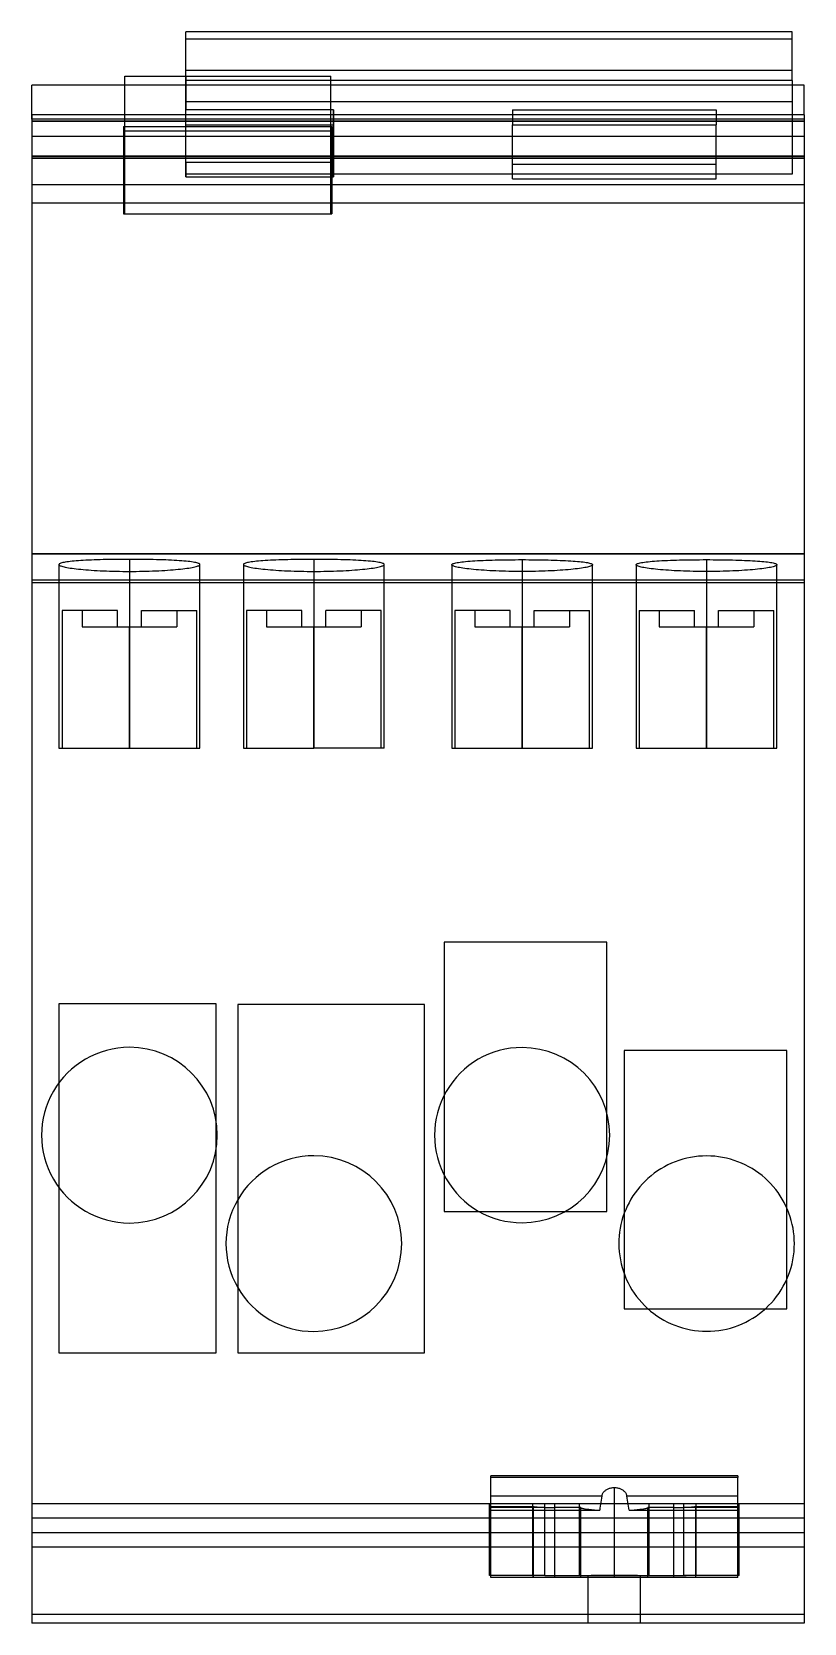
# Model space of a CAD drawing. Header units: millimetres. Extents: x 0 to 35.6, y 0 to 73.4.
import ezdxf

# ---------------------------------------------------------------- set-up
doc = ezdxf.new("R2010")
doc.units = ezdxf.units.MM
doc.layers.add('MAIN-1', color=7, linetype='Continuous')
doc.layers.add('MAIN-2', color=7, linetype='Continuous')

msp = doc.modelspace()

# ---------------------------------------------------------------- linework, layer by layer
at = {"layer": 'MAIN-1'}
for p, q in [((7.104, 73.08), (7.104, 73.413)), ((7.104, 71.374), (7.104, 73.413)), ((35.044, 73.413), (7.104, 73.413)), ((35.044, 71.176), (35.044, 73.413)), ((7.104, 71.639), (7.104, 73.08)), ((4.284, 71.374), (13.784, 71.374)), ((4.284, 68.856), (4.284, 71.374)), ((7.104, 71.374), (7.104, 71.639)), ((13.784, 68.856), (13.784, 71.374)), ((35.044, 71.176), (13.784, 71.176)), ((35.044, 71.176), (35.044, 70.955)), ((0.004, 69.392), (0.004, 70.955)), ((4.284, 70.955), (0.004, 70.955)), ((35.604, 70.955), (13.784, 70.955)), ((35.604, 69.592), (35.604, 70.955)), ((0.004, 69.592), (0.004, 69.592)), ((0.004, 69.592), (0.004, 69.592)), ((0.004, 69.592), (0.004, 69.591)), ((4.284, 69.592), (0.004, 69.592)), ((0.004, 69.591), (0.004, 69.589)), ((0.004, 69.589), (0.004, 69.587)), ((0.004, 69.587), (0.004, 69.585)), ((0.004, 69.585), (0.004, 69.583)), ((0.004, 69.583), (0.004, 69.58)), ((0.004, 69.58), (0.004, 69.576)), ((0.004, 69.576), (0.004, 69.573)), ((0.004, 69.573), (0.004, 69.569)), ((0.004, 69.569), (0.004, 69.564)), ((0.004, 69.564), (0.004, 69.559)), ((0.004, 69.559), (0.004, 69.554)), ((0.004, 69.554), (0.004, 69.549)), ((0.004, 69.549), (0.004, 69.543)), ((0.004, 69.543), (0.004, 69.537)), ((0.004, 69.537), (0.004, 69.531)), ((0.004, 69.531), (0.004, 69.524)), ((0.004, 69.524), (0.004, 69.517)), ((0.004, 69.517), (0.004, 69.51)), ((0.004, 69.51), (0.004, 69.503)), ((0.004, 69.503), (0.004, 69.495)), ((0.004, 69.495), (0.004, 69.487)), ((0.004, 69.487), (0.004, 69.479)), ((0.004, 69.479), (0.004, 69.471)), ((0.004, 69.471), (0.004, 69.463)), ((0.004, 69.463), (0.004, 69.454)), ((0.004, 69.454), (0.004, 69.446)), ((0.004, 69.446), (0.004, 69.437)), ((0.004, 69.437), (0.004, 69.428)), ((0.004, 69.428), (0.004, 69.419)), ((0.004, 69.419), (0.004, 69.41)), ((0.004, 69.41), (0.004, 69.401)), ((0.004, 69.401), (0.004, 69.392)), ((0.004, 69.392), (0.004, 69.292)), ((4.284, 69.392), (0.004, 69.392)), ((0.004, 69.292), (0.004, 69.281)), ((4.284, 69.292), (0.004, 69.292)), ((0.004, 69.281), (0.004, 69.259)), ((0.004, 69.259), (0.004, 69.227)), ((0.004, 69.227), (0.004, 69.184)), ((0.004, 69.184), (0.004, 69.131)), ((0.004, 69.131), (0.004, 69.067)), ((0.004, 69.067), (0.004, 68.993)), ((0.004, 68.993), (0.004, 68.908)), ((4.229, 69.051), (4.229, 69.026)), ((4.229, 69.051), (4.284, 69.051)), ((4.229, 69.026), (4.229, 69.001)), ((4.229, 69.001), (4.229, 68.974)), ((4.229, 68.974), (4.229, 68.946)), ((35.604, 69.592), (13.784, 69.592)), ((35.604, 69.392), (13.784, 69.392)), ((35.604, 69.292), (13.784, 69.292)), ((13.784, 69.051), (13.829, 69.051)), ((13.829, 69.051), (13.829, 69.026)), ((13.829, 69.026), (13.829, 69.001)), ((13.829, 69.001), (13.829, 68.974)), ((13.829, 68.974), (13.829, 68.946)), ((35.604, 69.592), (35.604, 69.592)), ((35.604, 69.592), (35.604, 69.592)), ((35.604, 69.592), (35.604, 69.591)), ((35.604, 69.591), (35.604, 69.589)), ((35.604, 69.589), (35.604, 69.587)), ((35.604, 69.587), (35.604, 69.585)), ((35.604, 69.585), (35.604, 69.583)), ((35.604, 69.583), (35.604, 69.58)), ((35.604, 69.58), (35.604, 69.576)), ((35.604, 69.576), (35.604, 69.573)), ((35.604, 69.573), (35.604, 69.569)), ((35.604, 69.569), (35.604, 69.564)), ((35.604, 69.564), (35.604, 69.559)), ((35.604, 69.559), (35.604, 69.554)), ((35.604, 69.554), (35.604, 69.549)), ((35.604, 69.549), (35.604, 69.543)), ((35.604, 69.543), (35.604, 69.537)), ((35.604, 69.537), (35.604, 69.531)), ((35.604, 69.531), (35.604, 69.524)), ((35.604, 69.524), (35.604, 69.517)), ((35.604, 69.517), (35.604, 69.51)), ((35.604, 69.51), (35.604, 69.503)), ((35.604, 69.503), (35.604, 69.495)), ((35.604, 69.495), (35.604, 69.487)), ((35.604, 69.487), (35.604, 69.479)), ((35.604, 69.479), (35.604, 69.471)), ((35.604, 69.471), (35.604, 69.463)), ((35.604, 69.463), (35.604, 69.454)), ((35.604, 69.454), (35.604, 69.446)), ((35.604, 69.446), (35.604, 69.437)), ((35.604, 69.437), (35.604, 69.428)), ((35.604, 69.428), (35.604, 69.419)), ((35.604, 69.419), (35.604, 69.41)), ((35.604, 69.41), (35.604, 69.401)), ((35.604, 69.401), (35.604, 69.392)), ((35.604, 69.392), (35.604, 69.292)), ((35.604, 69.292), (35.604, 69.281)), ((35.604, 69.281), (35.604, 69.259)), ((35.604, 69.259), (35.604, 69.227)), ((35.604, 69.227), (35.604, 69.184)), ((35.604, 69.184), (35.604, 69.131)), ((35.604, 69.131), (35.604, 69.067)), ((35.604, 69.067), (35.604, 68.993)), ((35.604, 68.993), (35.604, 68.908)), ((0.004, 68.908), (0.004, 68.812)), ((0.004, 68.812), (0.004, 68.706)), ((0.004, 68.706), (0.004, 68.59)), ((0.004, 68.59), (0.004, 68.581)), ((35.604, 68.59), (0.004, 68.59)), ((0.004, 68.581), (0.004, 68.567)), ((0.004, 68.567), (0.004, 68.547)), ((0.004, 68.547), (0.004, 68.522)), ((0.004, 68.522), (0.004, 68.492)), ((0.004, 68.492), (0.004, 68.456)), ((0.004, 68.456), (0.004, 68.416)), ((0.004, 68.416), (0.004, 68.372)), ((0.004, 68.372), (0.004, 68.323)), ((0.004, 68.323), (0.004, 68.269)), ((0.004, 68.269), (0.004, 68.213)), ((4.229, 68.946), (4.229, 68.917)), ((4.229, 68.917), (4.229, 68.887)), ((4.229, 68.887), (4.229, 68.856)), ((4.229, 68.856), (13.829, 68.856)), ((13.829, 68.946), (13.829, 68.917)), ((13.829, 68.917), (13.829, 68.887)), ((13.829, 68.887), (13.829, 68.856)), ((35.604, 68.908), (35.604, 68.812)), ((35.604, 68.812), (35.604, 68.706)), ((35.604, 68.706), (35.604, 68.59)), ((35.604, 68.59), (35.604, 68.581)), ((35.604, 68.581), (35.604, 68.567)), ((35.604, 68.567), (35.604, 68.547)), ((35.604, 68.547), (35.604, 68.522)), ((35.604, 68.522), (35.604, 68.492)), ((35.604, 68.492), (35.604, 68.456)), ((35.604, 68.456), (35.604, 68.416)), ((35.604, 68.416), (35.604, 68.372)), ((35.604, 68.372), (35.604, 68.323)), ((35.604, 68.323), (35.604, 68.269)), ((35.604, 68.269), (35.604, 68.213)), ((0.004, 68.213), (0.004, 68.152)), ((0.004, 68.152), (0.004, 68.089)), ((0.004, 68.089), (0.004, 68.022)), ((0.004, 68.022), (0.004, 67.954)), ((0.004, 67.954), (0.004, 67.883)), ((0.004, 67.883), (0.004, 67.811)), ((0.004, 67.811), (0.004, 67.737)), ((0.004, 67.737), (0.004, 67.663)), ((0.004, 67.663), (0.004, 49.328)), ((35.604, 67.663), (0.004, 67.663)), ((35.604, 68.213), (35.604, 68.152)), ((35.604, 68.152), (35.604, 68.089)), ((35.604, 68.089), (35.604, 68.022)), ((35.604, 68.022), (35.604, 67.954)), ((35.604, 67.954), (35.604, 67.883)), ((35.604, 67.883), (35.604, 67.811)), ((35.604, 67.811), (35.604, 67.737)), ((35.604, 67.737), (35.604, 67.663)), ((35.604, 67.663), (35.604, 49.328)), ((0.004, 49.328), (0.004, 48.016)), ((35.604, 49.328), (0.004, 49.328)), ((35.604, 49.328), (35.604, 48.016)), ((19.361, 48.843), (19.365, 48.857)), ((19.365, 48.83), (19.361, 48.843)), ((19.365, 48.857), (19.377, 48.87)), ((19.376, 48.817), (19.365, 48.83)), ((19.394, 48.804), (19.376, 48.817)), ((19.377, 48.87), (19.396, 48.883)), ((19.42, 48.79), (19.394, 48.804)), ((19.396, 48.883), (19.424, 48.895)), ((19.453, 48.777), (19.42, 48.79)), ((19.424, 48.895), (19.459, 48.908)), ((19.493, 48.763), (19.453, 48.777)), ((19.459, 48.908), (19.501, 48.92)), ((19.54, 48.75), (19.493, 48.763)), ((19.501, 48.92), (19.551, 48.931)), ((19.594, 48.736), (19.54, 48.75)), ((19.551, 48.931), (19.608, 48.942)), ((19.654, 48.723), (19.594, 48.736)), ((19.608, 48.942), (19.673, 48.953)), ((19.721, 48.71), (19.654, 48.723)), ((19.673, 48.953), (19.744, 48.964)), ((19.795, 48.697), (19.721, 48.71)), ((19.744, 48.964), (19.823, 48.974)), ((19.875, 48.684), (19.795, 48.697)), ((19.823, 48.974), (19.908, 48.983)), ((19.962, 48.672), (19.875, 48.684)), ((19.908, 48.983), (20, 48.993)), ((20.055, 48.659), (19.962, 48.672)), ((20, 48.993), (20.098, 49.001)), ((20.153, 48.648), (20.055, 48.659)), ((20.098, 49.001), (20.202, 49.01)), ((20.257, 48.636), (20.153, 48.648)), ((20.202, 49.01), (20.312, 49.018)), ((20.366, 48.625), (20.257, 48.636)), ((20.312, 49.018), (20.427, 49.025)), ((20.48, 48.614), (20.366, 48.625)), ((20.427, 49.025), (20.547, 49.032)), ((20.599, 48.604), (20.48, 48.614)), ((20.547, 49.032), (20.673, 49.038)), ((20.722, 48.595), (20.599, 48.604)), ((20.673, 49.038), (20.803, 49.044)), ((20.85, 48.586), (20.722, 48.595)), ((20.803, 49.044), (20.938, 49.05)), ((20.982, 48.577), (20.85, 48.586)), ((20.938, 49.05), (21.076, 49.055)), ((21.118, 48.569), (20.982, 48.577)), ((21.076, 49.055), (21.219, 49.059)), ((21.257, 48.562), (21.118, 48.569)), ((21.219, 49.059), (21.365, 49.063)), ((21.399, 48.556), (21.257, 48.562)), ((21.365, 49.063), (21.514, 49.067)), ((21.544, 48.55), (21.399, 48.556)), ((21.514, 49.067), (21.665, 49.07)), ((21.692, 48.545), (21.544, 48.55)), ((21.665, 49.07), (21.818, 49.072)), ((21.841, 48.541), (21.692, 48.545)), ((21.818, 49.072), (21.973, 49.075)), ((21.991, 48.537), (21.841, 48.541)), ((21.973, 49.075), (22.129, 49.076)), ((22.143, 48.534), (21.991, 48.537)), ((22.129, 49.076), (22.286, 49.077)), ((22.295, 48.532), (22.143, 48.534)), ((22.286, 49.077), (22.444, 49.078)), ((22.449, 48.531), (22.295, 48.532)), ((22.444, 49.078), (22.604, 49.078)), ((22.604, 48.531), (22.449, 48.531)), ((22.604, 49.078), (22.759, 49.078)), ((22.604, 49.078), (22.604, 48.531)), ((22.759, 48.531), (22.604, 48.531)), ((22.759, 49.078), (22.913, 49.077)), ((22.913, 48.532), (22.759, 48.531)), ((22.913, 49.077), (23.065, 49.076)), ((23.066, 48.534), (22.913, 48.532)), ((23.065, 49.076), (23.216, 49.075)), ((23.217, 48.537), (23.066, 48.534)), ((23.216, 49.075), (23.367, 49.073)), ((23.367, 48.541), (23.217, 48.537)), ((23.367, 49.073), (23.516, 49.07)), ((23.516, 48.545), (23.367, 48.541)), ((23.516, 49.07), (23.663, 49.067)), ((23.664, 48.55), (23.516, 48.545)), ((23.663, 49.067), (23.808, 49.064)), ((23.809, 48.556), (23.664, 48.55)), ((23.808, 49.064), (23.95, 49.06)), ((23.951, 48.562), (23.809, 48.556)), ((23.95, 49.06), (24.09, 49.056)), ((24.09, 48.569), (23.951, 48.562)), ((24.09, 49.056), (24.225, 49.051)), ((24.226, 48.577), (24.09, 48.569)), ((24.225, 49.051), (24.357, 49.046)), ((24.358, 48.586), (24.226, 48.577)), ((24.357, 49.046), (24.485, 49.041)), ((24.486, 48.595), (24.358, 48.586)), ((24.485, 49.041), (24.609, 49.035)), ((24.609, 48.604), (24.486, 48.595)), ((24.609, 49.035), (24.728, 49.028)), ((24.728, 48.614), (24.609, 48.604)), ((24.728, 49.028), (24.842, 49.021)), ((24.842, 48.625), (24.728, 48.614)), ((24.842, 49.021), (24.951, 49.014)), ((24.951, 48.636), (24.842, 48.625)), ((24.951, 49.014), (25.055, 49.006)), ((25.055, 48.647), (24.951, 48.636)), ((25.055, 49.006), (25.153, 48.998)), ((25.153, 48.659), (25.055, 48.647)), ((25.153, 48.998), (25.246, 48.989)), ((25.246, 48.672), (25.153, 48.659)), ((25.246, 48.989), (25.332, 48.98)), ((25.333, 48.684), (25.246, 48.672)), ((25.332, 48.98), (25.413, 48.97)), ((25.413, 48.697), (25.333, 48.684)), ((25.413, 48.97), (25.487, 48.961)), ((25.487, 48.71), (25.413, 48.697)), ((25.487, 48.961), (25.554, 48.95)), ((25.554, 48.723), (25.487, 48.71)), ((25.554, 48.95), (25.615, 48.94)), ((25.615, 48.736), (25.554, 48.723)), ((25.615, 48.94), (25.668, 48.929)), ((25.668, 48.75), (25.615, 48.736)), ((25.668, 48.929), (25.715, 48.917)), ((25.715, 48.763), (25.668, 48.75)), ((25.715, 48.917), (25.755, 48.906)), ((25.755, 48.777), (25.715, 48.763)), ((25.755, 48.906), (25.788, 48.894)), ((25.788, 48.79), (25.755, 48.777)), ((25.788, 48.894), (25.814, 48.881)), ((25.814, 48.804), (25.788, 48.79)), ((25.814, 48.881), (25.832, 48.869)), ((25.832, 48.817), (25.814, 48.804)), ((25.832, 48.869), (25.844, 48.856)), ((25.844, 48.83), (25.832, 48.817)), ((25.844, 48.856), (25.847, 48.843)), ((25.847, 48.843), (25.844, 48.83)), ((27.861, 48.843), (27.865, 48.857)), ((27.865, 48.83), (27.861, 48.843)), ((27.865, 48.857), (27.877, 48.87)), ((27.876, 48.817), (27.865, 48.83)), ((27.894, 48.804), (27.876, 48.817)), ((27.877, 48.87), (27.896, 48.883)), ((27.92, 48.79), (27.894, 48.804)), ((27.896, 48.883), (27.924, 48.895)), ((27.953, 48.777), (27.92, 48.79)), ((27.924, 48.895), (27.959, 48.908)), ((27.993, 48.763), (27.953, 48.777)), ((27.959, 48.908), (28.001, 48.92)), ((28.04, 48.75), (27.993, 48.763)), ((28.001, 48.92), (28.051, 48.931)), ((28.094, 48.736), (28.04, 48.75)), ((28.051, 48.931), (28.108, 48.942)), ((28.154, 48.723), (28.094, 48.736)), ((28.108, 48.942), (28.173, 48.953)), ((28.221, 48.71), (28.154, 48.723)), ((28.173, 48.953), (28.244, 48.964)), ((28.295, 48.697), (28.221, 48.71)), ((28.244, 48.964), (28.323, 48.974)), ((28.375, 48.684), (28.295, 48.697)), ((28.323, 48.974), (28.408, 48.983)), ((28.462, 48.672), (28.375, 48.684)), ((28.408, 48.983), (28.5, 48.993)), ((28.555, 48.659), (28.462, 48.672)), ((28.5, 48.993), (28.598, 49.001)), ((28.653, 48.648), (28.555, 48.659)), ((28.598, 49.001), (28.702, 49.01)), ((28.757, 48.636), (28.653, 48.648)), ((28.702, 49.01), (28.812, 49.018)), ((28.866, 48.625), (28.757, 48.636)), ((28.812, 49.018), (28.927, 49.025)), ((28.98, 48.614), (28.866, 48.625)), ((28.927, 49.025), (29.047, 49.032)), ((29.099, 48.604), (28.98, 48.614)), ((29.047, 49.032), (29.173, 49.038)), ((29.222, 48.595), (29.099, 48.604)), ((29.173, 49.038), (29.303, 49.044)), ((29.35, 48.586), (29.222, 48.595)), ((29.303, 49.044), (29.438, 49.05)), ((29.482, 48.577), (29.35, 48.586)), ((29.438, 49.05), (29.576, 49.055)), ((29.618, 48.569), (29.482, 48.577)), ((29.576, 49.055), (29.719, 49.059)), ((29.757, 48.562), (29.618, 48.569)), ((29.719, 49.059), (29.865, 49.063)), ((29.899, 48.556), (29.757, 48.562)), ((29.865, 49.063), (30.014, 49.067)), ((30.044, 48.55), (29.899, 48.556)), ((30.014, 49.067), (30.165, 49.07)), ((30.192, 48.545), (30.044, 48.55)), ((30.165, 49.07), (30.318, 49.072)), ((30.341, 48.541), (30.192, 48.545)), ((30.318, 49.072), (30.473, 49.075)), ((30.491, 48.537), (30.341, 48.541)), ((30.473, 49.075), (30.629, 49.076)), ((30.643, 48.534), (30.491, 48.537)), ((30.629, 49.076), (30.786, 49.077)), ((30.795, 48.532), (30.643, 48.534)), ((30.786, 49.077), (30.944, 49.078)), ((30.949, 48.531), (30.795, 48.532)), ((30.944, 49.078), (31.104, 49.078)), ((31.104, 48.531), (30.949, 48.531)), ((31.104, 49.078), (31.259, 49.078)), ((31.104, 49.078), (31.104, 48.531)), ((31.259, 48.531), (31.104, 48.531)), ((31.259, 49.078), (31.413, 49.077)), ((31.413, 48.532), (31.259, 48.531)), ((31.413, 49.077), (31.565, 49.076)), ((31.566, 48.534), (31.413, 48.532)), ((31.565, 49.076), (31.716, 49.075)), ((31.717, 48.537), (31.566, 48.534)), ((31.716, 49.075), (31.867, 49.073)), ((31.867, 48.541), (31.717, 48.537)), ((31.867, 49.073), (32.016, 49.07)), ((32.016, 48.545), (31.867, 48.541)), ((32.016, 49.07), (32.163, 49.067)), ((32.164, 48.55), (32.016, 48.545)), ((32.163, 49.067), (32.308, 49.064)), ((32.309, 48.556), (32.164, 48.55)), ((32.308, 49.064), (32.45, 49.06)), ((32.451, 48.562), (32.309, 48.556)), ((32.45, 49.06), (32.59, 49.056)), ((32.59, 48.569), (32.451, 48.562)), ((32.59, 49.056), (32.725, 49.051)), ((32.726, 48.577), (32.59, 48.569)), ((32.725, 49.051), (32.857, 49.046)), ((32.858, 48.586), (32.726, 48.577)), ((32.857, 49.046), (32.985, 49.041)), ((32.986, 48.595), (32.858, 48.586)), ((32.985, 49.041), (33.109, 49.035)), ((33.109, 48.604), (32.986, 48.595)), ((33.109, 49.035), (33.228, 49.028)), ((33.228, 48.614), (33.109, 48.604)), ((33.228, 49.028), (33.342, 49.021)), ((33.342, 48.625), (33.228, 48.614)), ((33.342, 49.021), (33.451, 49.014)), ((33.451, 48.636), (33.342, 48.625)), ((33.451, 49.014), (33.555, 49.006)), ((33.555, 48.647), (33.451, 48.636)), ((33.555, 49.006), (33.653, 48.998)), ((33.653, 48.659), (33.555, 48.647)), ((33.653, 48.998), (33.746, 48.989)), ((33.746, 48.672), (33.653, 48.659)), ((33.746, 48.989), (33.832, 48.98)), ((33.833, 48.684), (33.746, 48.672)), ((33.832, 48.98), (33.913, 48.97)), ((33.913, 48.697), (33.833, 48.684)), ((33.913, 48.97), (33.987, 48.961)), ((33.987, 48.71), (33.913, 48.697)), ((33.987, 48.961), (34.054, 48.95)), ((34.054, 48.723), (33.987, 48.71)), ((34.054, 48.95), (34.115, 48.94)), ((34.115, 48.736), (34.054, 48.723)), ((34.115, 48.94), (34.168, 48.929)), ((34.168, 48.75), (34.115, 48.736)), ((34.168, 48.929), (34.215, 48.917)), ((34.215, 48.763), (34.168, 48.75)), ((34.215, 48.917), (34.255, 48.906)), ((34.255, 48.777), (34.215, 48.763)), ((34.255, 48.906), (34.288, 48.894)), ((34.288, 48.79), (34.255, 48.777)), ((34.288, 48.894), (34.314, 48.881)), ((34.314, 48.804), (34.288, 48.79)), ((34.314, 48.881), (34.332, 48.869)), ((34.332, 48.817), (34.314, 48.804)), ((34.332, 48.869), (34.344, 48.856)), ((34.344, 48.83), (34.332, 48.817)), ((34.344, 48.856), (34.347, 48.843)), ((34.347, 48.843), (34.344, 48.83)), ((0.004, 48.016), (0.004, 0.044)), ((35.604, 48.016), (0.004, 48.016)), ((35.604, 48.016), (35.604, 0.044)), ((1.254, 28.603), (1.254, 12.511)), ((8.504, 28.603), (1.254, 28.603)), ((8.504, 12.511), (8.504, 28.603)), ((9.504, 28.574), (9.504, 12.514)), ((18.104, 28.574), (9.504, 28.574)), ((18.104, 12.514), (18.104, 28.574)), ((28.404, 20.55), (28.274, 20.428)), ((33.935, 20.438), (33.804, 20.56)), ((27.811, 19.886), (27.71, 19.739)), ((27.917, 20.029), (27.811, 19.886)), ((28.03, 20.168), (27.917, 20.029)), ((28.149, 20.301), (28.03, 20.168)), ((28.274, 20.428), (28.149, 20.301)), ((34.06, 20.31), (33.935, 20.438)), ((34.18, 20.176), (34.06, 20.31)), ((34.293, 20.038), (34.18, 20.176)), ((34.401, 19.894), (34.293, 20.038)), ((34.502, 19.746), (34.401, 19.894)), ((27.377, 19.108), (27.312, 18.942)), ((27.45, 19.271), (27.377, 19.108)), ((27.53, 19.431), (27.45, 19.271)), ((27.617, 19.587), (27.53, 19.431)), ((27.71, 19.739), (27.617, 19.587)), ((34.596, 19.594), (34.502, 19.746)), ((34.683, 19.437), (34.596, 19.594)), ((34.763, 19.277), (34.683, 19.437)), ((34.836, 19.114), (34.763, 19.277)), ((34.902, 18.947), (34.836, 19.114)), ((27.16, 18.429), (27.125, 18.254)), ((27.203, 18.603), (27.16, 18.429)), ((27.253, 18.774), (27.203, 18.603)), ((27.312, 18.942), (27.253, 18.774)), ((34.961, 18.778), (34.902, 18.947)), ((35.012, 18.606), (34.961, 18.778)), ((35.055, 18.432), (35.012, 18.606)), ((35.09, 18.257), (35.055, 18.432)), ((27.066, 17.722), (27.062, 17.544)), ((27.077, 17.9), (27.066, 17.722)), ((27.097, 18.078), (27.077, 17.9)), ((27.125, 18.254), (27.097, 18.078)), ((35.118, 18.08), (35.09, 18.257)), ((35.138, 17.902), (35.118, 18.08)), ((35.15, 17.723), (35.138, 17.902)), ((35.154, 17.544), (35.15, 17.723)), ((27.062, 17.544), (27.066, 17.358)), ((27.066, 17.358), (27.079, 17.172)), ((27.079, 17.172), (27.1, 16.986)), ((27.1, 16.986), (27.131, 16.802)), ((35.085, 16.8), (35.115, 16.985)), ((35.115, 16.985), (35.136, 17.171)), ((35.136, 17.171), (35.149, 17.357)), ((35.149, 17.357), (35.154, 17.544)), ((27.131, 16.802), (27.169, 16.619)), ((27.169, 16.619), (27.216, 16.438)), ((27.216, 16.438), (27.271, 16.26)), ((27.271, 16.26), (27.335, 16.084)), ((34.88, 16.082), (34.943, 16.258)), ((34.943, 16.258), (34.999, 16.436)), ((34.999, 16.436), (35.046, 16.617)), ((35.046, 16.617), (35.085, 16.8)), ((27.335, 16.084), (27.406, 15.912)), ((27.406, 15.912), (27.486, 15.743)), ((27.486, 15.743), (27.573, 15.578)), ((27.573, 15.578), (27.667, 15.417)), ((27.667, 15.417), (27.769, 15.261)), ((34.445, 15.257), (34.547, 15.414)), ((34.547, 15.414), (34.642, 15.575)), ((34.642, 15.575), (34.729, 15.74)), ((34.729, 15.74), (34.808, 15.909)), ((34.808, 15.909), (34.88, 16.082)), ((27.769, 15.261), (27.878, 15.109)), ((27.878, 15.109), (27.994, 14.963)), ((27.994, 14.963), (28.117, 14.822)), ((28.117, 14.822), (28.246, 14.688)), ((28.246, 14.688), (28.381, 14.559)), ((33.832, 14.553), (33.967, 14.683)), ((33.967, 14.683), (34.096, 14.818)), ((34.096, 14.818), (34.219, 14.959)), ((34.219, 14.959), (34.335, 15.105)), ((34.335, 15.105), (34.445, 15.257)), ((28.381, 14.559), (28.522, 14.436)), ((28.522, 14.436), (28.668, 14.32)), ((28.668, 14.32), (28.82, 14.211)), ((28.82, 14.211), (28.977, 14.11)), ((28.977, 14.11), (29.138, 14.015)), ((29.138, 14.015), (29.303, 13.928)), ((32.909, 13.922), (33.074, 14.009)), ((33.074, 14.009), (33.236, 14.104)), ((33.236, 14.104), (33.392, 14.206)), ((33.392, 14.206), (33.544, 14.315)), ((33.544, 14.315), (33.691, 14.431)), ((33.691, 14.431), (33.832, 14.553)), ((29.303, 13.928), (29.471, 13.849)), ((29.471, 13.849), (29.644, 13.778)), ((29.644, 13.778), (29.819, 13.715)), ((29.819, 13.715), (29.998, 13.66)), ((29.998, 13.66), (30.179, 13.613)), ((30.179, 13.613), (30.362, 13.574)), ((30.362, 13.574), (30.548, 13.543)), ((30.548, 13.543), (30.734, 13.521)), ((30.734, 13.521), (30.921, 13.508)), ((30.921, 13.508), (31.108, 13.507)), ((31.108, 13.5), (31.294, 13.507)), ((31.294, 13.507), (31.48, 13.519)), ((31.48, 13.519), (31.665, 13.54)), ((31.665, 13.54), (31.849, 13.568)), ((31.849, 13.568), (32.031, 13.606)), ((32.031, 13.606), (32.212, 13.653)), ((32.212, 13.653), (32.39, 13.708)), ((32.39, 13.708), (32.566, 13.771)), ((32.566, 13.771), (32.739, 13.843)), ((32.739, 13.843), (32.909, 13.922)), ((1.254, 12.511), (8.504, 12.511)), ((9.504, 12.514), (18.104, 12.514)), ((21.154, 6.838), (21.154, 6.838)), ((21.154, 6.838), (21.154, 6.838)), ((21.154, 6.838), (21.154, 6.837)), ((21.629, 6.838), (21.154, 6.838)), ((21.154, 6.837), (21.154, 6.837)), ((21.154, 6.837), (21.154, 6.836)), ((21.154, 6.761), (21.154, 6.836)), ((21.154, 6.836), (21.154, 6.836)), ((32.554, 6.836), (21.154, 6.836)), ((32.554, 6.761), (21.154, 6.761)), ((21.154, 2.144), (21.154, 6.761)), ((22.104, 6.838), (21.629, 6.838)), ((22.579, 6.838), (22.104, 6.838)), ((23.054, 6.838), (22.579, 6.838)), ((23.529, 6.838), (23.054, 6.838)), ((24.004, 6.838), (23.529, 6.838)), ((24.479, 6.838), (24.004, 6.838)), ((24.954, 6.838), (24.479, 6.838)), ((25.429, 6.838), (24.954, 6.838)), ((25.904, 6.838), (25.429, 6.838)), ((26.379, 6.838), (25.904, 6.838)), ((26.854, 6.838), (26.379, 6.838)), ((27.329, 6.838), (26.854, 6.838)), ((27.804, 6.838), (27.329, 6.838)), ((28.279, 6.838), (27.804, 6.838)), ((28.754, 6.838), (28.279, 6.838)), ((29.229, 6.838), (28.754, 6.838)), ((29.704, 6.838), (29.229, 6.838)), ((30.179, 6.838), (29.704, 6.838)), ((30.654, 6.838), (30.179, 6.838)), ((31.129, 6.838), (30.654, 6.838)), ((31.604, 6.838), (31.129, 6.838)), ((32.079, 6.838), (31.604, 6.838)), ((32.554, 6.838), (32.079, 6.838)), ((32.554, 6.838), (32.554, 6.838)), ((32.554, 6.838), (32.554, 6.838)), ((32.554, 6.838), (32.554, 6.837)), ((32.554, 6.837), (32.554, 6.837)), ((32.554, 6.837), (32.554, 6.836)), ((32.554, 6.836), (32.554, 6.836)), ((32.554, 6.836), (32.554, 6.761)), ((32.554, 2.144), (32.554, 6.761)), ((32.554, 2.144), (21.154, 2.144)), ((35.604, 0.044), (0.004, 0.044))]:
    msp.add_line(p, q, dxfattribs=at)
for centre, radius, start, end in [((22.604, 22.544), 4.039, 89.99998, 270.00002), ((22.604, 22.544), 4.039, 270.00002, 89.99998), ((31.109, 17.533), 4.053, 89.99998, 131.87351), ((31.109, 17.533), 4.053, 48.32492, 89.99998)]:
    msp.add_arc(centre, radius, start, end, dxfattribs=at)
at = {"layer": 'MAIN-2'}
for p, q in [((35.044, 73.08), (7.104, 73.08)), ((4.284, 71.374), (4.284, 71.374)), ((7.104, 71.639), (35.044, 71.639)), ((7.104, 71.374), (7.104, 71.176)), ((7.104, 66.844), (7.104, 71.374)), ((13.784, 71.176), (7.104, 71.176)), ((7.105, 71.176), (7.105, 70.186)), ((13.784, 71.374), (13.784, 71.374)), ((13.784, 70.955), (4.284, 70.955)), ((35.044, 70.955), (35.044, 70.186)), ((35.044, 70.186), (7.105, 70.186)), ((7.105, 70.186), (7.105, 69.811)), ((13.905, 69.811), (7.105, 69.811)), ((7.105, 69.12), (7.105, 69.811)), ((13.905, 69.811), (13.905, 67.391)), ((13.905, 69.12), (13.905, 69.811)), ((22.154, 69.811), (31.554, 69.811)), ((22.154, 69.811), (22.154, 69.12)), ((31.554, 69.811), (31.554, 69.12)), ((35.044, 70.186), (35.044, 66.844)), ((35.604, 69.392), (0.004, 69.392)), ((35.604, 69.294), (0.004, 69.294)), ((35.604, 69.294), (0.004, 69.294)), ((35.604, 69.285), (0.004, 69.285)), ((35.604, 69.283), (0.004, 69.283)), ((13.784, 69.592), (4.284, 69.592)), ((13.784, 69.392), (4.284, 69.392)), ((13.784, 69.292), (4.284, 69.292)), ((4.284, 69.051), (13.784, 69.051)), ((7.105, 66.726), (7.105, 69.12)), ((7.105, 69.12), (13.905, 69.12)), ((13.905, 66.726), (13.905, 69.12)), ((22.154, 69.12), (31.554, 69.12)), ((22.154, 66.636), (22.154, 69.12)), ((31.554, 66.636), (31.554, 69.12)), ((35.604, 69.592), (35.604, 69.392)), ((4.229, 68.856), (4.229, 65.024)), ((4.284, 65.024), (4.284, 68.856)), ((13.784, 65.024), (13.784, 68.856)), ((13.829, 68.856), (13.829, 65.024)), ((35.604, 67.675), (0.004, 67.675)), ((35.604, 67.645), (0.004, 67.645)), ((0.004, 67.587), (35.604, 67.587)), ((35.044, 66.844), (7.104, 66.844)), ((13.905, 67.391), (7.105, 67.392)), ((7.105, 67.392), (7.105, 66.844)), ((7.105, 67.392), (7.105, 66.726)), ((13.905, 67.391), (13.905, 66.726)), ((22.154, 67.305), (31.554, 67.305)), ((0.004, 66.38), (35.604, 66.38)), ((7.105, 66.726), (13.905, 66.726)), ((22.154, 66.636), (31.554, 66.636)), ((35.604, 65.512), (0.004, 65.512)), ((4.229, 65.024), (13.829, 65.024)), ((4.229, 65.024), (4.229, 65.024)), ((4.284, 65.024), (4.284, 65.024)), ((13.784, 65.024), (13.784, 65.024)), ((13.829, 65.024), (13.829, 65.024)), ((0.004, 49.344), (0.004, 49.344)), ((35.604, 49.344), (0.004, 49.344)), ((35.604, 49.344), (35.604, 49.344)), ((1.258, 48.867), (1.254, 48.854)), ((1.254, 48.854), (1.258, 48.841)), ((1.254, 48.854), (1.254, 40.386)), ((1.269, 48.88), (1.258, 48.867)), ((1.258, 48.841), (1.269, 48.827)), ((1.287, 48.892), (1.269, 48.88)), ((1.269, 48.827), (1.287, 48.814)), ((1.313, 48.905), (1.287, 48.892)), ((1.287, 48.814), (1.313, 48.8)), ((1.346, 48.917), (1.313, 48.905)), ((1.313, 48.8), (1.346, 48.786)), ((1.386, 48.929), (1.346, 48.917)), ((1.346, 48.786), (1.386, 48.772)), ((1.433, 48.94), (1.386, 48.929)), ((1.386, 48.772), (1.433, 48.759)), ((1.487, 48.952), (1.433, 48.94)), ((1.433, 48.759), (1.487, 48.745)), ((1.548, 48.962), (1.487, 48.952)), ((1.487, 48.745), (1.548, 48.732)), ((1.615, 48.973), (1.548, 48.962)), ((1.548, 48.732), (1.615, 48.718)), ((1.689, 48.983), (1.615, 48.973)), ((1.615, 48.718), (1.689, 48.705)), ((1.77, 48.992), (1.689, 48.983)), ((1.689, 48.705), (1.77, 48.692)), ((1.857, 49.002), (1.77, 48.992)), ((1.77, 48.692), (1.857, 48.679)), ((1.95, 49.01), (1.857, 49.002)), ((1.857, 48.679), (1.95, 48.667)), ((2.048, 49.019), (1.95, 49.01)), ((1.95, 48.667), (2.048, 48.655)), ((2.152, 49.027), (2.048, 49.019)), ((2.048, 48.655), (2.152, 48.643)), ((2.262, 49.034), (2.152, 49.027)), ((2.152, 48.643), (2.261, 48.632)), ((2.261, 48.632), (2.375, 48.621)), ((2.376, 49.041), (2.262, 49.034)), ((2.375, 48.621), (2.495, 48.611)), ((2.495, 49.048), (2.376, 49.041)), ((2.619, 49.054), (2.495, 49.048)), ((2.495, 48.611), (2.618, 48.601)), ((2.618, 48.601), (2.746, 48.592)), ((2.747, 49.059), (2.619, 49.054)), ((2.746, 48.592), (2.879, 48.584)), ((2.879, 49.065), (2.747, 49.059)), ((3.015, 49.069), (2.879, 49.065)), ((2.879, 48.584), (3.015, 48.576)), ((3.155, 49.074), (3.015, 49.069)), ((3.015, 48.576), (3.154, 48.568)), ((3.154, 48.568), (3.297, 48.562)), ((3.298, 49.078), (3.155, 49.074)), ((3.297, 48.562), (3.442, 48.556)), ((3.443, 49.081), (3.298, 49.078)), ((3.442, 48.556), (3.59, 48.551)), ((3.591, 49.084), (3.443, 49.081)), ((3.59, 48.551), (3.739, 48.547)), ((3.74, 49.086), (3.591, 49.084)), ((3.739, 48.547), (3.89, 48.543)), ((3.89, 49.088), (3.74, 49.086)), ((4.042, 49.09), (3.89, 49.088)), ((3.89, 48.543), (4.041, 48.54)), ((4.041, 48.54), (4.194, 48.538)), ((4.195, 49.091), (4.042, 49.09)), ((4.194, 48.538), (4.348, 48.537)), ((4.349, 49.092), (4.195, 49.091)), ((4.348, 48.537), (4.504, 48.537)), ((4.504, 49.092), (4.349, 49.092)), ((4.664, 49.092), (4.504, 49.092)), ((4.504, 49.092), (4.504, 40.386)), ((4.504, 48.537), (4.66, 48.537)), ((4.504, 48.537), (4.504, 40.386)), ((4.66, 48.537), (4.814, 48.538)), ((4.823, 49.091), (4.664, 49.092)), ((4.814, 48.538), (4.967, 48.54)), ((4.981, 49.09), (4.823, 49.091)), ((4.967, 48.54), (5.118, 48.543)), ((5.137, 49.088), (4.981, 49.09)), ((5.118, 48.543), (5.269, 48.547)), ((5.292, 49.086), (5.137, 49.088)), ((5.269, 48.547), (5.418, 48.551)), ((5.445, 49.083), (5.292, 49.086)), ((5.418, 48.551), (5.566, 48.556)), ((5.597, 49.08), (5.445, 49.083)), ((5.566, 48.556), (5.712, 48.562)), ((5.746, 49.077), (5.597, 49.08)), ((5.712, 48.562), (5.854, 48.568)), ((5.892, 49.073), (5.746, 49.077)), ((5.854, 48.568), (5.994, 48.576)), ((6.035, 49.068), (5.892, 49.073)), ((5.994, 48.576), (6.13, 48.584)), ((6.174, 49.063), (6.035, 49.068)), ((6.13, 48.584), (6.262, 48.592)), ((6.309, 49.057), (6.174, 49.063)), ((6.262, 48.592), (6.39, 48.601)), ((6.44, 49.051), (6.309, 49.057)), ((6.39, 48.601), (6.514, 48.611)), ((6.565, 49.045), (6.44, 49.051)), ((6.514, 48.611), (6.633, 48.621)), ((6.686, 49.038), (6.565, 49.045)), ((6.633, 48.621), (6.747, 48.632)), ((6.801, 49.03), (6.686, 49.038)), ((6.747, 48.632), (6.857, 48.643)), ((6.911, 49.022), (6.801, 49.03)), ((6.857, 48.643), (6.961, 48.655)), ((7.015, 49.014), (6.911, 49.022)), ((6.961, 48.655), (7.059, 48.667)), ((7.114, 49.005), (7.015, 49.014)), ((7.059, 48.667), (7.152, 48.679)), ((7.206, 48.996), (7.114, 49.005)), ((7.152, 48.679), (7.239, 48.692)), ((7.292, 48.986), (7.206, 48.996)), ((7.239, 48.692), (7.319, 48.705)), ((7.37, 48.976), (7.292, 48.986)), ((7.319, 48.705), (7.393, 48.718)), ((7.442, 48.965), (7.37, 48.976)), ((7.393, 48.718), (7.461, 48.732)), ((7.506, 48.954), (7.442, 48.965)), ((7.461, 48.732), (7.521, 48.745)), ((7.564, 48.943), (7.506, 48.954)), ((7.521, 48.745), (7.575, 48.759)), ((7.614, 48.931), (7.564, 48.943)), ((7.575, 48.759), (7.622, 48.772)), ((7.656, 48.919), (7.614, 48.931)), ((7.622, 48.772), (7.662, 48.786)), ((7.691, 48.906), (7.656, 48.919)), ((7.662, 48.786), (7.695, 48.8)), ((7.719, 48.894), (7.691, 48.906)), ((7.695, 48.8), (7.721, 48.813)), ((7.738, 48.881), (7.719, 48.894)), ((7.721, 48.813), (7.739, 48.827)), ((7.75, 48.867), (7.738, 48.881)), ((7.739, 48.827), (7.75, 48.84)), ((7.754, 48.854), (7.75, 48.867)), ((7.75, 48.84), (7.754, 48.854)), ((7.754, 40.386), (7.754, 48.854)), ((9.765, 48.867), (9.761, 48.854)), ((9.761, 48.854), (9.765, 48.841)), ((9.761, 48.854), (9.761, 40.386)), ((9.776, 48.88), (9.765, 48.867)), ((9.765, 48.841), (9.776, 48.827)), ((9.794, 48.892), (9.776, 48.88)), ((9.776, 48.827), (9.794, 48.814)), ((9.82, 48.905), (9.794, 48.892)), ((9.794, 48.814), (9.82, 48.8)), ((9.853, 48.917), (9.82, 48.905)), ((9.82, 48.8), (9.853, 48.786)), ((9.893, 48.929), (9.853, 48.917)), ((9.853, 48.786), (9.893, 48.773)), ((9.94, 48.94), (9.893, 48.929)), ((9.893, 48.773), (9.94, 48.759)), ((9.994, 48.951), (9.94, 48.94)), ((9.94, 48.759), (9.994, 48.745)), ((10.054, 48.962), (9.994, 48.951)), ((9.994, 48.745), (10.054, 48.732)), ((10.121, 48.972), (10.054, 48.962)), ((10.054, 48.732), (10.121, 48.719)), ((10.195, 48.982), (10.121, 48.972)), ((10.121, 48.719), (10.195, 48.705)), ((10.276, 48.992), (10.195, 48.982)), ((10.195, 48.705), (10.276, 48.693)), ((10.362, 49.001), (10.276, 48.992)), ((10.276, 48.693), (10.362, 48.68)), ((10.455, 49.01), (10.362, 49.001)), ((10.362, 48.68), (10.455, 48.667)), ((10.554, 49.018), (10.455, 49.01)), ((10.455, 48.667), (10.553, 48.655)), ((10.553, 48.655), (10.657, 48.644)), ((10.657, 49.026), (10.554, 49.018)), ((10.766, 49.034), (10.657, 49.026)), ((10.657, 48.644), (10.766, 48.633)), ((10.88, 49.041), (10.766, 49.034)), ((10.766, 48.633), (10.88, 48.622)), ((10.999, 49.047), (10.88, 49.041)), ((10.88, 48.622), (10.999, 48.612)), ((11.123, 49.053), (10.999, 49.047)), ((10.999, 48.612), (11.122, 48.602)), ((11.122, 48.602), (11.25, 48.593)), ((11.251, 49.059), (11.123, 49.053)), ((11.25, 48.593), (11.382, 48.584)), ((11.383, 49.064), (11.251, 49.059)), ((11.382, 48.584), (11.518, 48.576)), ((11.519, 49.069), (11.383, 49.064)), ((11.518, 48.576), (11.657, 48.569)), ((11.658, 49.073), (11.519, 49.069)), ((11.657, 48.569), (11.8, 48.563)), ((11.8, 49.077), (11.658, 49.073)), ((11.945, 49.081), (11.8, 49.077)), ((11.8, 48.563), (11.945, 48.557)), ((12.093, 49.083), (11.945, 49.081)), ((11.945, 48.557), (12.092, 48.552)), ((12.092, 48.552), (12.241, 48.547)), ((12.242, 49.086), (12.093, 49.083)), ((12.241, 48.547), (12.391, 48.544)), ((12.392, 49.088), (12.242, 49.086)), ((12.391, 48.544), (12.542, 48.541)), ((12.543, 49.09), (12.392, 49.088)), ((12.542, 48.541), (12.695, 48.539)), ((12.695, 49.091), (12.543, 49.09)), ((12.849, 49.091), (12.695, 49.091)), ((12.695, 48.539), (12.849, 48.538)), ((13.004, 49.092), (12.849, 49.091)), ((12.849, 48.538), (13.004, 48.537)), ((13.164, 49.091), (13.004, 49.092)), ((13.004, 49.092), (13.004, 40.386)), ((13.004, 48.537), (13.159, 48.538)), ((13.004, 48.537), (13.004, 40.386)), ((13.159, 48.538), (13.313, 48.539)), ((13.323, 49.091), (13.164, 49.091)), ((13.313, 48.539), (13.466, 48.541)), ((13.48, 49.089), (13.323, 49.091)), ((13.466, 48.541), (13.617, 48.544)), ((13.635, 49.088), (13.48, 49.089)), ((13.617, 48.544), (13.767, 48.547)), ((13.79, 49.086), (13.635, 49.088)), ((13.767, 48.547), (13.916, 48.552)), ((13.943, 49.083), (13.79, 49.086)), ((13.916, 48.552), (14.064, 48.557)), ((14.094, 49.08), (13.943, 49.083)), ((14.064, 48.557), (14.209, 48.563)), ((14.243, 49.076), (14.094, 49.08)), ((14.209, 48.563), (14.351, 48.569)), ((14.389, 49.072), (14.243, 49.076)), ((14.351, 48.569), (14.491, 48.576)), ((14.532, 49.068), (14.389, 49.072)), ((14.491, 48.576), (14.626, 48.584)), ((14.671, 49.063), (14.532, 49.068)), ((14.626, 48.584), (14.758, 48.593)), ((14.805, 49.057), (14.671, 49.063)), ((14.758, 48.593), (14.886, 48.602)), ((14.935, 49.051), (14.805, 49.057)), ((14.886, 48.602), (15.01, 48.612)), ((15.061, 49.044), (14.935, 49.051)), ((15.01, 48.612), (15.129, 48.622)), ((15.181, 49.038), (15.061, 49.044)), ((15.129, 48.622), (15.243, 48.633)), ((15.296, 49.03), (15.181, 49.038)), ((15.243, 48.633), (15.352, 48.644)), ((15.406, 49.022), (15.296, 49.03)), ((15.352, 48.644), (15.455, 48.655)), ((15.51, 49.014), (15.406, 49.022)), ((15.455, 48.655), (15.554, 48.668)), ((15.608, 49.005), (15.51, 49.014)), ((15.554, 48.668), (15.646, 48.68)), ((15.7, 48.996), (15.608, 49.005)), ((15.646, 48.68), (15.733, 48.693)), ((15.786, 48.986), (15.7, 48.996)), ((15.733, 48.693), (15.813, 48.705)), ((15.864, 48.976), (15.786, 48.986)), ((15.813, 48.705), (15.887, 48.719)), ((15.936, 48.965), (15.864, 48.976)), ((15.887, 48.719), (15.954, 48.732)), ((16, 48.954), (15.936, 48.965)), ((15.954, 48.732), (16.015, 48.745)), ((16.057, 48.943), (16, 48.954)), ((16.015, 48.745), (16.068, 48.759)), ((16.107, 48.931), (16.057, 48.943)), ((16.068, 48.759), (16.115, 48.773)), ((16.15, 48.919), (16.107, 48.931)), ((16.115, 48.773), (16.155, 48.786)), ((16.185, 48.906), (16.15, 48.919)), ((16.155, 48.786), (16.188, 48.8)), ((16.212, 48.894), (16.185, 48.906)), ((16.188, 48.8), (16.214, 48.814)), ((16.232, 48.88), (16.212, 48.894)), ((16.214, 48.814), (16.232, 48.827)), ((16.243, 48.867), (16.232, 48.88)), ((16.232, 48.827), (16.244, 48.841)), ((16.247, 48.854), (16.243, 48.867)), ((16.244, 48.841), (16.247, 48.854)), ((16.247, 40.386), (16.247, 48.854)), ((19.361, 48.843), (19.361, 40.386)), ((22.604, 48.531), (22.604, 40.386)), ((22.604, 48.531), (22.604, 40.386)), ((25.847, 40.386), (25.847, 48.843)), ((27.861, 48.843), (27.861, 40.386)), ((31.104, 48.531), (31.104, 40.386)), ((31.104, 48.531), (31.104, 40.386)), ((34.347, 40.386), (34.347, 48.843)), ((35.604, 48.135), (0.004, 48.135)), ((35.604, 48.016), (0.004, 48.016)), ((3.954, 46.736), (1.404, 46.736)), ((1.404, 46.736), (1.404, 40.386)), ((2.322, 46.736), (2.322, 46.736)), ((2.322, 46.736), (2.322, 45.974)), ((3.954, 45.974), (3.954, 46.736)), ((3.954, 46.736), (3.954, 46.736)), ((3.954, 46.736), (3.954, 46.736)), ((5.054, 46.736), (7.604, 46.736)), ((5.054, 45.974), (5.054, 46.736)), ((5.054, 46.736), (5.054, 46.736)), ((5.054, 46.736), (5.054, 46.736)), ((6.686, 46.736), (6.686, 46.736)), ((6.686, 46.736), (6.686, 45.974)), ((7.604, 40.386), (7.604, 46.736)), ((12.454, 46.736), (9.904, 46.736)), ((9.904, 46.736), (9.904, 40.386)), ((10.822, 46.736), (10.822, 46.736)), ((10.822, 46.736), (10.822, 45.974)), ((12.454, 46.736), (12.454, 46.736)), ((12.454, 46.736), (12.454, 46.736)), ((12.454, 45.974), (12.454, 46.736)), ((13.554, 46.736), (13.554, 46.736)), ((16.104, 46.736), (13.554, 46.736)), ((13.554, 46.736), (13.554, 46.736)), ((13.554, 45.974), (13.554, 46.736)), ((15.186, 46.736), (15.186, 46.736)), ((15.186, 46.736), (15.186, 45.974)), ((16.104, 40.386), (16.104, 46.736)), ((22.054, 46.736), (19.503, 46.736)), ((19.503, 46.736), (19.503, 40.386)), ((20.422, 46.736), (20.422, 46.736)), ((20.422, 46.736), (20.422, 45.974)), ((22.054, 46.736), (22.054, 46.736)), ((22.054, 46.736), (22.054, 46.736)), ((22.054, 45.974), (22.054, 46.736)), ((23.154, 46.736), (23.154, 46.736)), ((23.154, 46.736), (25.704, 46.736)), ((23.154, 46.736), (23.154, 46.736)), ((23.154, 45.974), (23.154, 46.736)), ((24.786, 46.736), (24.786, 46.736)), ((24.786, 46.736), (24.786, 45.974)), ((25.704, 40.386), (25.704, 46.736)), ((28.004, 46.736), (30.554, 46.736)), ((28.004, 46.736), (28.004, 40.386)), ((28.922, 46.736), (28.922, 46.736)), ((28.922, 46.736), (28.922, 45.974)), ((30.554, 46.736), (30.554, 46.736)), ((30.554, 46.736), (30.554, 46.736)), ((30.554, 45.974), (30.554, 46.736)), ((31.654, 46.736), (31.654, 46.736)), ((31.654, 46.736), (34.205, 46.736)), ((31.654, 46.736), (31.654, 46.736)), ((31.654, 45.974), (31.654, 46.736)), ((33.286, 46.736), (33.286, 46.736)), ((33.286, 46.736), (33.286, 45.974)), ((34.205, 40.386), (34.205, 46.736)), ((2.322, 45.974), (2.322, 45.974)), ((2.322, 45.974), (3.954, 45.974)), ((3.954, 45.974), (4.504, 45.974)), ((3.954, 45.974), (3.954, 45.974)), ((3.954, 45.974), (3.954, 45.974)), ((4.504, 40.386), (4.504, 45.974)), ((4.504, 40.386), (4.504, 45.974)), ((4.504, 45.974), (5.054, 45.974)), ((5.054, 45.974), (5.054, 45.974)), ((5.054, 45.974), (6.686, 45.974)), ((5.054, 45.974), (5.054, 45.974)), ((6.686, 45.974), (6.686, 45.974)), ((10.822, 45.974), (10.822, 45.974)), ((10.822, 45.974), (12.454, 45.974)), ((12.454, 45.974), (12.454, 45.974)), ((12.454, 45.974), (12.454, 45.974)), ((12.454, 45.974), (13.004, 45.974)), ((13.004, 45.974), (13.554, 45.974)), ((13.004, 40.386), (13.004, 45.974)), ((13.004, 40.386), (13.004, 45.974)), ((13.554, 45.974), (13.554, 45.974)), ((13.554, 45.974), (15.186, 45.974)), ((13.554, 45.974), (13.554, 45.974)), ((15.186, 45.974), (15.186, 45.974)), ((20.422, 45.974), (20.422, 45.974)), ((20.422, 45.974), (22.054, 45.974)), ((22.054, 45.974), (22.054, 45.974)), ((22.054, 45.974), (22.054, 45.974)), ((22.054, 45.974), (22.604, 45.974)), ((22.604, 45.974), (23.154, 45.974)), ((22.604, 40.386), (22.604, 45.974)), ((22.604, 40.386), (22.604, 45.974)), ((23.154, 45.974), (23.154, 45.974)), ((23.154, 45.974), (24.786, 45.974)), ((23.154, 45.974), (23.154, 45.974)), ((24.786, 45.974), (24.786, 45.974)), ((28.922, 45.974), (28.922, 45.974)), ((28.922, 45.974), (30.554, 45.974)), ((30.554, 45.974), (30.554, 45.974)), ((30.554, 45.974), (30.554, 45.974)), ((30.554, 45.974), (31.104, 45.974)), ((31.104, 45.974), (31.654, 45.974)), ((31.104, 40.386), (31.104, 45.974)), ((31.104, 40.386), (31.104, 45.974)), ((31.654, 45.974), (31.654, 45.974)), ((31.654, 45.974), (33.286, 45.974)), ((31.654, 45.974), (31.654, 45.974)), ((33.286, 45.974), (33.286, 45.974)), ((1.254, 40.386), (4.504, 40.386)), ((4.504, 40.386), (7.754, 40.386)), ((9.761, 40.386), (13.004, 40.386)), ((16.247, 40.386), (13.004, 40.386)), ((19.361, 40.386), (22.604, 40.386)), ((22.604, 40.386), (25.847, 40.386)), ((27.861, 40.386), (31.104, 40.386)), ((31.104, 40.386), (34.347, 40.386)), ((26.514, 31.444), (19.004, 31.444)), ((19.004, 31.444), (19.004, 19.027)), ((19.004, 31.444), (19.004, 31.444)), ((26.514, 19.027), (26.514, 31.444)), ((26.514, 31.444), (26.514, 31.444)), ((1.254, 28.603), (1.254, 28.603)), ((8.504, 28.603), (8.504, 28.603)), ((9.504, 28.574), (9.504, 28.574)), ((18.104, 28.574), (18.104, 28.574)), ((4.504, 26.594), (4.504, 26.594)), ((22.604, 26.583), (22.604, 26.583)), ((34.804, 26.444), (27.304, 26.444)), ((27.304, 26.444), (27.304, 14.544)), ((27.304, 26.444), (27.304, 26.444)), ((34.804, 14.544), (34.804, 26.444)), ((34.804, 26.444), (34.804, 26.444)), ((13.004, 21.594), (13.004, 21.594)), ((31.109, 21.585), (31.109, 21.585)), ((28.404, 20.55), (28.404, 20.55)), ((33.804, 20.56), (33.804, 20.56)), ((4.504, 18.494), (4.504, 18.494)), ((19.004, 19.027), (26.514, 19.027)), ((19.004, 19.027), (19.004, 19.027)), ((22.604, 18.505), (22.604, 18.505)), ((26.514, 19.027), (26.514, 19.027)), ((27.062, 17.544), (27.062, 17.544)), ((35.154, 17.544), (35.154, 17.544)), ((27.304, 14.544), (34.804, 14.544)), ((27.304, 14.544), (27.304, 14.544)), ((34.804, 14.544), (34.804, 14.544)), ((13.004, 13.494), (13.004, 13.494)), ((31.108, 13.503), (31.108, 13.503)), ((1.254, 12.511), (1.254, 12.511)), ((8.504, 12.511), (8.504, 12.511)), ((9.504, 12.514), (9.504, 12.514)), ((18.104, 12.514), (18.104, 12.514)), ((21.154, 5.908), (26.282, 5.908)), ((26.282, 5.908), (26.266, 5.814)), ((26.282, 5.908), (26.288, 5.935)), ((26.288, 5.935), (26.295, 5.962)), ((26.295, 5.962), (26.305, 5.988)), ((26.305, 5.988), (26.316, 6.014)), ((26.316, 6.014), (26.329, 6.039)), ((26.329, 6.039), (26.344, 6.063)), ((26.344, 6.063), (26.361, 6.087)), ((26.361, 6.087), (26.38, 6.11)), ((26.38, 6.11), (26.401, 6.132)), ((26.401, 6.132), (26.424, 6.153)), ((26.424, 6.153), (26.448, 6.173)), ((26.448, 6.173), (26.475, 6.192)), ((26.475, 6.192), (26.503, 6.21)), ((26.503, 6.21), (26.533, 6.226)), ((26.533, 6.226), (26.564, 6.24)), ((26.564, 6.24), (26.597, 6.254)), ((26.597, 6.254), (26.631, 6.265)), ((26.631, 6.265), (26.666, 6.275)), ((26.666, 6.275), (26.703, 6.283)), ((26.703, 6.283), (26.74, 6.289)), ((26.74, 6.289), (26.778, 6.294)), ((26.778, 6.294), (26.816, 6.297)), ((26.816, 6.297), (26.854, 6.298)), ((26.854, 2.144), (26.854, 6.298)), ((26.854, 6.298), (26.892, 6.297)), ((26.892, 6.297), (26.93, 6.294)), ((26.93, 6.294), (26.968, 6.289)), ((26.968, 6.289), (27.005, 6.283)), ((27.005, 6.283), (27.041, 6.275)), ((27.041, 6.275), (27.076, 6.265)), ((27.076, 6.265), (27.11, 6.254)), ((27.11, 6.254), (27.143, 6.241)), ((27.143, 6.241), (27.174, 6.226)), ((27.174, 6.226), (27.204, 6.21)), ((27.204, 6.21), (27.232, 6.193)), ((27.232, 6.193), (27.259, 6.174)), ((27.259, 6.174), (27.284, 6.153)), ((27.284, 6.153), (27.307, 6.132)), ((27.307, 6.132), (27.328, 6.109)), ((27.328, 6.109), (27.347, 6.086)), ((27.347, 6.086), (27.365, 6.062)), ((27.365, 6.062), (27.38, 6.038)), ((27.38, 6.038), (27.393, 6.013)), ((27.393, 6.013), (27.404, 5.988)), ((27.404, 5.988), (27.413, 5.962)), ((27.413, 5.962), (27.421, 5.935)), ((27.421, 5.935), (27.426, 5.908)), ((27.443, 5.814), (27.426, 5.908)), ((27.426, 5.908), (32.554, 5.908)), ((0.004, 5.544), (0.004, 5.544)), ((35.604, 5.544), (0.004, 5.544)), ((21.104, 2.244), (21.104, 5.544)), ((21.104, 5.544), (21.104, 5.544)), ((21.154, 5.431), (23.111, 5.431)), ((21.154, 5.389), (23.538, 5.389)), ((21.154, 5.251), (26.178, 5.251)), ((23.104, 2.244), (23.104, 5.544)), ((23.105, 5.429), (23.104, 5.428)), ((23.104, 5.428), (23.104, 5.427)), ((23.104, 5.427), (23.106, 5.425)), ((23.104, 5.427), (23.104, 2.144)), ((23.106, 5.429), (23.105, 5.429)), ((23.107, 5.43), (23.106, 5.429)), ((23.106, 5.425), (23.112, 5.423)), ((23.109, 5.431), (23.107, 5.43)), ((23.112, 5.431), (23.109, 5.431)), ((23.111, 5.431), (23.112, 2.144)), ((23.112, 5.423), (23.121, 5.421)), ((23.121, 5.421), (23.134, 5.418)), ((23.134, 5.418), (23.15, 5.416)), ((23.15, 5.416), (23.17, 5.413)), ((23.17, 5.413), (23.193, 5.411)), ((23.193, 5.411), (23.22, 5.408)), ((23.22, 5.408), (23.249, 5.406)), ((23.249, 5.406), (23.282, 5.403)), ((23.282, 5.403), (23.318, 5.4)), ((23.318, 5.4), (23.357, 5.398)), ((23.357, 5.398), (23.399, 5.395)), ((23.399, 5.395), (23.443, 5.393)), ((23.443, 5.393), (23.489, 5.391)), ((23.489, 5.391), (23.538, 5.389)), ((23.538, 5.389), (23.584, 5.387)), ((23.584, 5.387), (23.631, 5.385)), ((23.631, 5.385), (23.68, 5.383)), ((23.653, 2.244), (23.653, 5.544)), ((23.68, 5.383), (23.73, 5.382)), ((23.73, 5.382), (23.782, 5.381)), ((23.782, 5.381), (23.835, 5.38)), ((23.835, 5.38), (23.888, 5.379)), ((23.888, 5.379), (23.942, 5.378)), ((23.942, 5.378), (23.996, 5.378)), ((23.996, 5.378), (24.05, 5.377)), ((24.05, 5.377), (24.104, 5.377)), ((24.104, 2.244), (24.104, 5.544)), ((24.104, 2.144), (24.104, 5.377)), ((25.304, 5.377), (24.104, 5.377)), ((25.254, 2.244), (25.254, 5.544)), ((25.304, 2.144), (25.304, 5.377)), ((25.304, 5.377), (25.307, 5.371)), ((25.307, 5.371), (25.315, 5.365)), ((25.315, 5.365), (25.328, 5.358)), ((25.328, 5.358), (25.347, 5.351)), ((25.347, 5.351), (25.371, 5.344)), ((25.371, 5.344), (25.4, 5.337)), ((25.4, 5.337), (25.434, 5.329)), ((25.434, 5.329), (25.473, 5.322)), ((25.473, 5.322), (25.517, 5.315)), ((25.517, 5.315), (25.566, 5.307)), ((25.566, 5.307), (25.619, 5.3)), ((25.619, 5.3), (25.677, 5.293)), ((25.677, 5.293), (25.738, 5.286)), ((25.738, 5.286), (25.804, 5.279)), ((25.804, 5.279), (25.873, 5.273)), ((25.873, 5.273), (25.945, 5.267)), ((25.945, 5.267), (26.02, 5.261)), ((26.02, 5.261), (26.098, 5.256)), ((26.098, 5.256), (26.178, 5.251)), ((26.191, 5.345), (26.178, 5.251)), ((26.205, 5.439), (26.191, 5.345)), ((26.22, 5.533), (26.205, 5.439)), ((26.235, 5.627), (26.22, 5.533)), ((26.25, 5.721), (26.235, 5.627)), ((26.266, 5.814), (26.25, 5.721)), ((27.458, 5.721), (27.443, 5.814)), ((27.474, 5.627), (27.458, 5.721)), ((27.488, 5.533), (27.474, 5.627)), ((27.503, 5.439), (27.488, 5.533)), ((27.517, 5.345), (27.503, 5.439)), ((27.531, 5.251), (27.517, 5.345)), ((27.531, 5.251), (27.611, 5.256)), ((27.531, 5.251), (32.554, 5.251)), ((27.611, 5.256), (27.689, 5.261)), ((27.689, 5.261), (27.765, 5.267)), ((27.765, 5.267), (27.837, 5.273)), ((27.837, 5.273), (27.906, 5.279)), ((27.906, 5.279), (27.971, 5.286)), ((27.971, 5.286), (28.033, 5.293)), ((28.033, 5.293), (28.09, 5.3)), ((28.09, 5.3), (28.143, 5.307)), ((28.143, 5.307), (28.192, 5.315)), ((28.192, 5.315), (28.235, 5.322)), ((28.235, 5.322), (28.274, 5.329)), ((28.274, 5.329), (28.308, 5.337)), ((28.308, 5.337), (28.337, 5.344)), ((28.337, 5.344), (28.361, 5.351)), ((28.361, 5.351), (28.38, 5.358)), ((28.38, 5.358), (28.393, 5.365)), ((28.393, 5.365), (28.401, 5.371)), ((28.401, 5.371), (28.404, 5.377)), ((29.604, 5.377), (28.404, 5.377)), ((28.404, 2.144), (28.404, 5.377)), ((28.454, 2.244), (28.454, 5.544)), ((29.604, 2.244), (29.604, 5.544)), ((29.604, 5.377), (29.658, 5.377)), ((29.604, 2.144), (29.604, 5.377)), ((29.658, 5.377), (29.712, 5.378)), ((29.712, 5.378), (29.766, 5.378)), ((29.766, 5.378), (29.82, 5.379)), ((29.82, 5.379), (29.873, 5.38)), ((29.873, 5.38), (29.926, 5.381)), ((29.926, 5.381), (29.977, 5.382)), ((29.977, 5.382), (30.028, 5.383)), ((30.028, 5.383), (30.077, 5.385)), ((30.055, 2.244), (30.055, 5.544)), ((30.077, 5.385), (30.124, 5.387)), ((30.124, 5.387), (30.17, 5.389)), ((30.17, 5.389), (30.219, 5.391)), ((30.17, 5.389), (32.554, 5.389)), ((30.219, 5.391), (30.266, 5.393)), ((30.266, 5.393), (30.31, 5.395)), ((30.31, 5.395), (30.352, 5.398)), ((30.352, 5.398), (30.391, 5.4)), ((30.391, 5.4), (30.427, 5.403)), ((30.427, 5.403), (30.46, 5.406)), ((30.46, 5.406), (30.489, 5.408)), ((30.489, 5.408), (30.516, 5.411)), ((30.516, 5.411), (30.539, 5.413)), ((30.539, 5.413), (30.559, 5.416)), ((30.559, 5.416), (30.575, 5.418)), ((30.575, 5.418), (30.587, 5.421)), ((30.587, 5.421), (30.597, 5.423)), ((30.597, 5.431), (30.597, 2.144)), ((30.597, 5.431), (32.554, 5.431)), ((30.599, 5.431), (30.597, 5.431)), ((30.597, 5.423), (30.602, 5.425)), ((30.601, 5.43), (30.599, 5.431)), ((30.602, 5.429), (30.601, 5.43)), ((30.603, 5.429), (30.602, 5.429)), ((30.602, 5.425), (30.604, 5.427)), ((30.604, 5.428), (30.603, 5.429)), ((30.604, 5.544), (30.604, 2.244)), ((30.604, 5.427), (30.604, 5.428)), ((30.604, 2.144), (30.604, 5.427)), ((32.604, 2.244), (32.604, 5.544)), ((32.604, 5.544), (32.604, 5.544)), ((35.604, 5.544), (35.604, 5.544)), ((35.604, 4.888), (0.004, 4.888)), ((35.604, 4.213), (0.004, 4.213)), ((35.604, 3.544), (0.004, 3.544)), ((23.653, 2.244), (21.104, 2.244)), ((21.104, 2.244), (21.104, 2.244)), ((23.653, 2.244), (24.104, 2.244)), ((24.104, 2.244), (25.254, 2.244)), ((25.254, 2.244), (25.791, 2.244)), ((25.654, 2.244), (25.654, 2.244)), ((25.654, 0.044), (25.654, 2.244)), ((25.791, 2.244), (27.917, 2.244)), ((27.917, 2.244), (25.791, 2.244)), ((27.917, 2.244), (28.454, 2.244)), ((28.054, 2.244), (28.054, 2.244)), ((28.054, 0.044), (28.054, 2.244)), ((28.454, 2.244), (29.604, 2.244)), ((29.604, 2.244), (30.16, 2.244)), ((32.604, 2.244), (30.055, 2.244)), ((32.604, 2.244), (32.604, 2.244)), ((21.154, 2.144), (21.154, 2.144)), ((32.554, 2.144), (32.554, 2.144)), ((0.004, 0.444), (0.004, 0.444)), ((35.604, 0.444), (0.004, 0.444)), ((0.004, 0.044), (0.004, 0.044)), ((0.004, 0.044), (0.004, 0.044)), ((0.004, 0.044), (0.004, 0.044)), ((25.654, 0.044), (25.654, 0.044)), ((28.054, 0.044), (28.054, 0.044)), ((35.604, 0.444), (35.604, 0.444)), ((35.604, 0.044), (35.604, 0.044)), ((35.604, 0.044), (35.604, 0.044)), ((35.604, 0.044), (35.604, 0.044))]:
    msp.add_line(p, q, dxfattribs=at)
for centre, start, end in [((4.504, 22.544), 89.99998, 270.00002), ((4.504, 22.544), 270.00002, 89.99998), ((13.004, 17.544), 89.99998, 270.00002), ((13.004, 17.544), 270.00002, 89.99998)]:
    msp.add_arc(centre, 4.05, start, end, dxfattribs=at)

doc.saveas('drawing.dxf')
